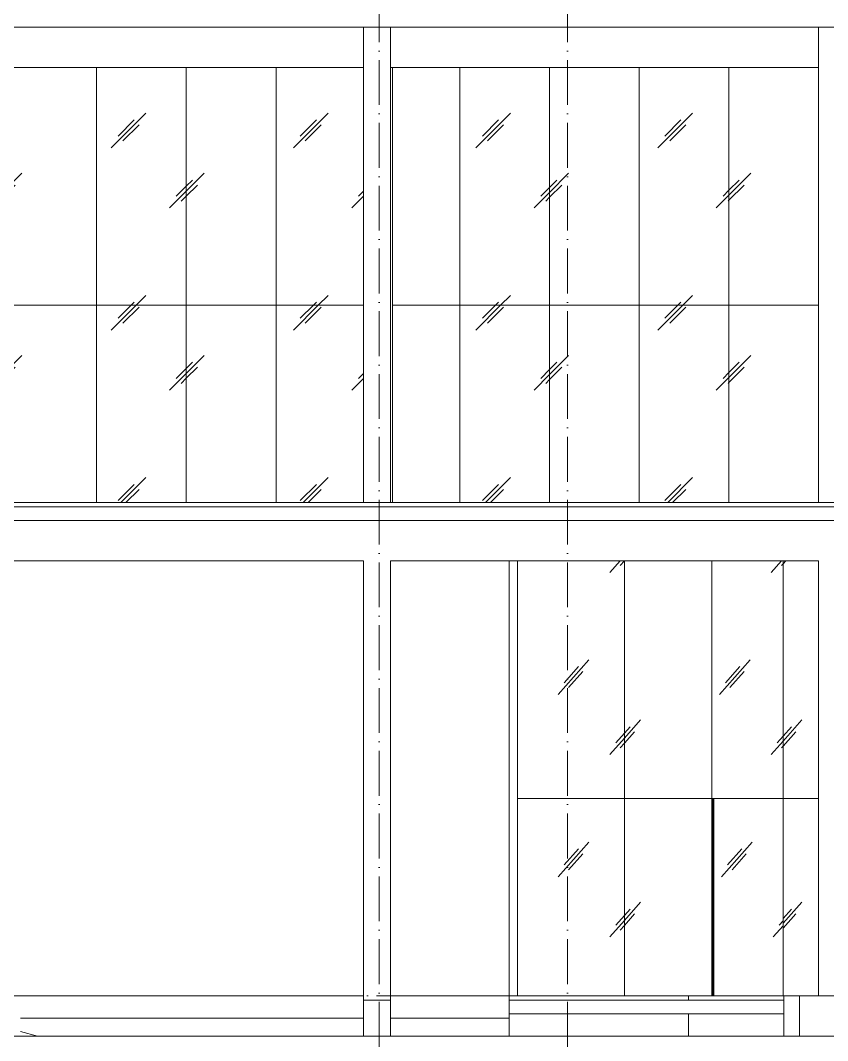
# Model space of a CAD drawing. Header units: millimetres. Extents: x -8482 to 130249, y -7482 to 93550.
# Drawn here: x 2350 to 11350, y -500 to 10875 of the extents above; entities that cross this region are included whole.
import ezdxf

# ---------------------------------------------------------------- set-up
doc = ezdxf.new("R2010")
doc.units = ezdxf.units.MM
doc.linetypes.add('Grid Line', pattern=[14, 10, -2, 0, -2])
for name, color, linetype, lineweight in [('A-DOOR', 31, 'Continuous', 5), ('A-FLOR', 2, 'Continuous', 9), ('CUA', 31, 'Continuous', 9), ('KINH', 152, 'Continuous', 5), ('NET CAT', 3, 'Continuous', 5), ('NET CATConcrete', 3, 'Continuous', 5), ('NET-THAY', 2, 'Continuous', 9), ('TRUC', 225, 'Continuous', 5)]:
    doc.layers.add(name, color=color, linetype=linetype, lineweight=lineweight)
pattern_1 = [(45, (19748.1, 1401.6), (0, 2032), [253.6, -2620.09]), (45, (19693, 1456.7), (0, 2032), [253.6, -2620.09]), (45, (19617, 1325.7), (0, 2032), [546.2, -2327.48]), (45, (18366.3, 2763), (0, 2032), [253.6, -2620.09]), (45, (18311.2, 2818.2), (0, 2032), [253.6, -2620.09]), (45, (18235.3, 2687.1), (0, 2032), [546.2, -2327.48])]
pattern_2 = [(48.482, (67823.8, 1401.6), (0.009, 2032), [239.49, -2474.366]), (48.482, (67775, 1456.7), (0.009, 2032), [239.49, -2474.366]), (48.482, (67707.8, 1325.7), (0.009, 2032), [515.823, -2198.03]), (48.482, (66600.5, 2763), (0.009, 2032), [239.49, -2474.366]), (48.482, (66551.7, 2818.2), (0.009, 2032), [239.49, -2474.366]), (48.482, (66484.5, 2687.1), (0.009, 2032), [515.823, -2198.03])]

# ---------------------------------------------------------------- blocks, each defined once
blk = doc.blocks.new('ALC1807-ASCENT PLAZA-TANG HAM_rvt-1-MẶT ĐỨNG TRỤC A-Q')
at = {"layer": 'A-FLOR', "color": 7}
blk.add_line((2541, -450), (2350, -399), dxfattribs=at)
at = {"layer": 'NET-THAY', "color": 7}
for p, q in [((6175, 0), (2350, 0)), ((7800, 0), (6475, 0)), ((7800, 0), (7800, -50)), ((7800, -200), (7800, -250)), ((2350, -250), (6175, -250)), ((6475, -250), (7800, -250)), ((7800, -250), (7800, -384))]:
    blk.add_line(p, q, dxfattribs=at)
blk = doc.blocks.new('System Panel - Glazed-V73-MẶT ĐỨNG TRỤC A-Q')
at = {"layer": 'KINH'}
h = blk.add_hatch(dxfattribs=at)
h.set_pattern_fill('FP_6', color=256, style=0, pattern_type=2)
h.set_pattern_definition(pattern_1)
h.paths.add_polyline_path([(10250, 5500), (11250, 5500), (11250, 7700), (10250, 7700)], flags=0)
at = {"layer": 'KINH', "color": 10}
for p, q in [((11250, 7700), (10250, 7700)), ((10250, 7700), (10250, 5500))]:
    blk.add_line(p, q, dxfattribs=at)
blk = doc.blocks.new('System Panel - Glazed-V74-MẶT ĐỨNG TRỤC A-Q')
at = {"layer": 'KINH'}
h = blk.add_hatch(dxfattribs=at)
h.set_pattern_fill('FP_6', color=256, style=0, pattern_type=2)
h.set_pattern_definition(pattern_1)
h.paths.add_polyline_path([(10250, 5500), (10250, 7700), (9250, 7700), (9250, 5500)], flags=0)
at = {"layer": 'KINH', "color": 10}
for p, q in [((10250, 7700), (9250, 7700)), ((9250, 7700), (9250, 5500)), ((10250, 5500), (10250, 7700))]:
    blk.add_line(p, q, dxfattribs=at)
blk = doc.blocks.new('System Panel - Glazed-V75-MẶT ĐỨNG TRỤC A-Q')
at = {"layer": 'KINH'}
h = blk.add_hatch(dxfattribs=at)
h.set_pattern_fill('FP_6', color=256, style=0, pattern_type=2)
h.set_pattern_definition(pattern_1)
h.paths.add_polyline_path([(9250, 5500), (9250, 7700), (8250, 7700), (8250, 5500)], flags=0)
at = {"layer": 'KINH', "color": 10}
for p, q in [((9250, 7700), (8250, 7700)), ((8250, 7700), (8250, 5500)), ((9250, 5500), (9250, 7700))]:
    blk.add_line(p, q, dxfattribs=at)
blk = doc.blocks.new('System Panel - Glazed-V76-MẶT ĐỨNG TRỤC A-Q')
at = {"layer": 'KINH'}
h = blk.add_hatch(dxfattribs=at)
h.set_pattern_fill('FP_6', color=256, style=0, pattern_type=2)
h.set_pattern_definition(pattern_1)
h.paths.add_polyline_path([(8250, 5500), (8250, 7700), (7250, 7700), (7250, 5500)], flags=0)
at = {"layer": 'KINH', "color": 10}
for p, q in [((8250, 7700), (7250, 7700)), ((7250, 7700), (7250, 5500)), ((8250, 5500), (8250, 7700))]:
    blk.add_line(p, q, dxfattribs=at)
blk = doc.blocks.new('System Panel - Glazed-616560-MẶT ĐỨNG TRỤC A-Q')
at = {"layer": 'KINH', "color": 10}
for p, q in [((7250, 7700), (6500, 7700)), ((6500, 7700), (6500, 5500)), ((7250, 5500), (7250, 7700))]:
    blk.add_line(p, q, dxfattribs=at)
blk = doc.blocks.new('System Panel - Glazed-V77-MẶT ĐỨNG TRỤC A-Q')
at = {"layer": 'KINH'}
h = blk.add_hatch(dxfattribs=at)
h.set_pattern_fill('FP_6', color=256, style=0, pattern_type=2)
h.set_pattern_definition(pattern_1)
h.paths.add_polyline_path([(6175, 5500), (6175, 7700), (5200, 7700), (5200, 5500)], flags=0)
at = {"layer": 'KINH', "color": 10}
for p, q in [((6175, 7700), (5200, 7700)), ((5200, 7700), (5200, 5500))]:
    blk.add_line(p, q, dxfattribs=at)
blk = doc.blocks.new('System Panel - Glazed-V78-MẶT ĐỨNG TRỤC A-Q')
at = {"layer": 'KINH'}
h = blk.add_hatch(dxfattribs=at)
h.set_pattern_fill('FP_6', color=256, style=0, pattern_type=2)
h.set_pattern_definition(pattern_1)
h.paths.add_polyline_path([(5200, 5500), (5200, 7700), (4200, 7700), (4200, 5500)], flags=0)
at = {"layer": 'KINH', "color": 10}
for p, q in [((5200, 7700), (4200, 7700)), ((4200, 7700), (4200, 5500)), ((5200, 5500), (5200, 7700))]:
    blk.add_line(p, q, dxfattribs=at)
blk = doc.blocks.new('System Panel - Glazed-V79-MẶT ĐỨNG TRỤC A-Q')
at = {"layer": 'KINH'}
h = blk.add_hatch(dxfattribs=at)
h.set_pattern_fill('FP_6', color=256, style=0, pattern_type=2)
h.set_pattern_definition(pattern_1)
h.paths.add_polyline_path([(4200, 5500), (4200, 7700), (3200, 7700), (3200, 5500)], flags=0)
at = {"layer": 'KINH', "color": 10}
for p, q in [((4200, 7700), (3200, 7700)), ((3200, 7700), (3200, 5500)), ((4200, 5500), (4200, 7700))]:
    blk.add_line(p, q, dxfattribs=at)
blk = doc.blocks.new('System Panel - Glazed-V80-MẶT ĐỨNG TRỤC A-Q')
at = {"layer": 'KINH'}
h = blk.add_hatch(dxfattribs=at)
h.set_pattern_fill('FP_6', color=256, style=0, pattern_type=2)
h.set_pattern_definition(pattern_1)
h.paths.add_polyline_path([(3200, 5500), (3200, 7700), (2200, 7700), (2200, 5500)], flags=0)
at = {"layer": 'KINH', "color": 10}
for p, q in [((3200, 7700), (2200, 7700)), ((2200, 7700), (2200, 5500)), ((3200, 5500), (3200, 7700))]:
    blk.add_line(p, q, dxfattribs=at)
blk = doc.blocks.new('System Panel - Glazed-V82-MẶT ĐỨNG TRỤC A-Q')
at = {"layer": 'KINH'}
h = blk.add_hatch(dxfattribs=at)
h.set_pattern_fill('FP_6', color=256, style=0, pattern_type=2)
h.set_pattern_definition(pattern_1)
h.paths.add_polyline_path([(6175, 7700), (6175, 10350), (5200, 10350), (5200, 7700), (6150, 7700)], flags=0)
at = {"layer": 'KINH', "color": 10}
for p, q in [((5200, 10350), (5200, 7700)), ((5200, 7700), (6175, 7700))]:
    blk.add_line(p, q, dxfattribs=at)
blk = doc.blocks.new('System Panel - Glazed-V83-MẶT ĐỨNG TRỤC A-Q')
at = {"layer": 'KINH'}
h = blk.add_hatch(dxfattribs=at)
h.set_pattern_fill('FP_6', color=256, style=0, pattern_type=2)
h.set_pattern_definition(pattern_1)
h.paths.add_polyline_path([(5200, 7700), (5200, 10350), (4200, 10350), (4200, 7700)], flags=0)
at = {"layer": 'KINH', "color": 10}
for p, q in [((4200, 10350), (4200, 7700)), ((5200, 7700), (5200, 10350)), ((4200, 7700), (5200, 7700))]:
    blk.add_line(p, q, dxfattribs=at)
blk = doc.blocks.new('System Panel - Glazed-V84-MẶT ĐỨNG TRỤC A-Q')
at = {"layer": 'KINH'}
h = blk.add_hatch(dxfattribs=at)
h.set_pattern_fill('FP_6', color=256, style=0, pattern_type=2)
h.set_pattern_definition(pattern_1)
h.paths.add_polyline_path([(4200, 7700), (4200, 10350), (3200, 10350), (3200, 7700)], flags=0)
at = {"layer": 'KINH', "color": 10}
for p, q in [((3200, 10350), (3200, 7700)), ((4200, 7700), (4200, 10350)), ((3200, 7700), (4200, 7700))]:
    blk.add_line(p, q, dxfattribs=at)
blk = doc.blocks.new('System Panel - Glazed-V85-MẶT ĐỨNG TRỤC A-Q')
at = {"layer": 'KINH'}
h = blk.add_hatch(dxfattribs=at)
h.set_pattern_fill('FP_6', color=256, style=0, pattern_type=2)
h.set_pattern_definition(pattern_1)
h.paths.add_polyline_path([(3200, 7700), (3200, 10350), (2200, 10350), (2200, 7700)], flags=0)
at = {"layer": 'KINH', "color": 10}
for p, q in [((2200, 10350), (2200, 7700)), ((3200, 7700), (3200, 10350)), ((2200, 7700), (3200, 7700))]:
    blk.add_line(p, q, dxfattribs=at)
blk = doc.blocks.new('System Panel - Glazed-V87-MẶT ĐỨNG TRỤC A-Q')
at = {"layer": 'KINH'}
h = blk.add_hatch(dxfattribs=at)
h.set_pattern_fill('FP_6', color=256, style=0, pattern_type=2)
h.set_pattern_definition(pattern_1)
h.paths.add_polyline_path([(11250, 7700), (11250, 10350), (10250, 10350), (10250, 7700), (11109, 7700)], flags=0)
at = {"layer": 'KINH', "color": 10}
for p, q in [((10250, 10350), (10250, 7700)), ((10250, 7700), (11250, 7700))]:
    blk.add_line(p, q, dxfattribs=at)
blk = doc.blocks.new('System Panel - Glazed-V88-MẶT ĐỨNG TRỤC A-Q')
at = {"layer": 'KINH'}
h = blk.add_hatch(dxfattribs=at)
h.set_pattern_fill('FP_6', color=256, style=0, pattern_type=2)
h.set_pattern_definition(pattern_1)
h.paths.add_polyline_path([(10250, 7700), (10250, 10350), (9250, 10350), (9250, 7700)], flags=0)
at = {"layer": 'KINH', "color": 10}
for p, q in [((9250, 10350), (9250, 7700)), ((10250, 7700), (10250, 10350)), ((9250, 7700), (10250, 7700))]:
    blk.add_line(p, q, dxfattribs=at)
blk = doc.blocks.new('System Panel - Glazed-V89-MẶT ĐỨNG TRỤC A-Q')
at = {"layer": 'KINH'}
h = blk.add_hatch(dxfattribs=at)
h.set_pattern_fill('FP_6', color=256, style=0, pattern_type=2)
h.set_pattern_definition(pattern_1)
h.paths.add_polyline_path([(9250, 7700), (9250, 10350), (8250, 10350), (8250, 7700)], flags=0)
at = {"layer": 'KINH', "color": 10}
for p, q in [((8250, 10350), (8250, 7700)), ((9250, 7700), (9250, 10350)), ((8250, 7700), (9250, 7700))]:
    blk.add_line(p, q, dxfattribs=at)
blk = doc.blocks.new('System Panel - Glazed-V90-MẶT ĐỨNG TRỤC A-Q')
at = {"layer": 'KINH'}
h = blk.add_hatch(dxfattribs=at)
h.set_pattern_fill('FP_6', color=256, style=0, pattern_type=2)
h.set_pattern_definition(pattern_1)
h.paths.add_polyline_path([(8250, 7700), (8250, 10350), (7250, 10350), (7250, 7700)], flags=0)
at = {"layer": 'KINH', "color": 10}
for p, q in [((7250, 10350), (7250, 7700)), ((8250, 7700), (8250, 10350)), ((7250, 7700), (8250, 7700))]:
    blk.add_line(p, q, dxfattribs=at)
blk = doc.blocks.new('System Panel - Glazed-616561-MẶT ĐỨNG TRỤC A-Q')
at = {"layer": 'KINH', "color": 10}
for p, q in [((6500, 10350), (6500, 7700)), ((7250, 7700), (7250, 10350)), ((6500, 7700), (7250, 7700))]:
    blk.add_line(p, q, dxfattribs=at)
blk = doc.blocks.new('System Panel - Glazed-584334-MẶT ĐỨNG TRỤC A-Q')
at = {"layer": 'KINH'}
h = blk.add_hatch(dxfattribs=at)
h.set_pattern_fill('FP_13', color=256, style=0, pattern_type=2)
h.set_pattern_definition(pattern_2)
h.paths.add_polyline_path([(10854, 0), (11250, 0), (11250, 2200), (10854, 2200), (10854, 1880)], flags=0)
at = {"layer": 'KINH', "color": 10}
for p, q in [((11250, 2200), (10854, 2200)), ((10854, 2200), (10854, 0)), ((10854, 0), (10862, 0))]:
    blk.add_line(p, q, dxfattribs=at)
blk = doc.blocks.new('M_Door-Curtain-Wall-Single-Glass - M_Door-Curtain-Wall-Single-Glass-587542-MẶT ĐỨNG TRỤC A-Q')
at = {"layer": 'CUA', "lineweight": 5}
h = blk.add_hatch(dxfattribs=at)
h.set_pattern_fill('FP_14', color=256, style=0, pattern_type=2)
h.set_pattern_definition([(48.482, (67847.4, 1401.6), (0.009, 2032), [239.49, -2474.366]), (48.482, (67798.6, 1456.7), (0.009, 2032), [239.49, -2474.366]), (48.482, (67731.4, 1325.7), (0.009, 2032), [515.82, -2198.03]), (48.482, (66624.2, 2763), (0.009, 2032), [239.49, -2474.366]), (48.482, (66575.3, 2818.2), (0.009, 2032), [239.49, -2474.366]), (48.482, (66508.2, 2687.1), (0.009, 2032), [515.82, -2198.03])])
h.paths.add_polyline_path([(10081, 0), (10854, 0), (10854, 2200), (10081, 2200), (10081, 1880)], flags=0)
at = {"layer": 'A-DOOR', "color": 10}
for p, q in [((10081, 0), (10081, 2200)), ((10854, 0), (10081, 0))]:
    blk.add_line(p, q, dxfattribs=at)
blk = doc.blocks.new('System Panel - Glazed-397408-MẶT ĐỨNG TRỤC A-Q')
at = {"layer": 'KINH'}
h = blk.add_hatch(dxfattribs=at)
h.set_pattern_fill('FP_13', color=256, style=0, pattern_type=2)
h.set_pattern_definition(pattern_2)
h.paths.add_polyline_path([(10058, 0), (10058, 2200), (9084, 2200), (9084, 0)], flags=0)
h = blk.add_hatch(dxfattribs=at)
h.set_pattern_fill('FP_15', color=256, style=0, pattern_type=2)
h.set_pattern_definition([(65.059, (-37444, 1401.56), (-0.013, 2032), [197.76, -2043.235]), (65.059, (-37469.6, 1456.7), (-0.013, 2032), [197.76, -2043.235]), (65.059, (-37504.9, 1325.7), (-0.013, 2032), [425.947, -1815.05]), (65.059, (-38086.6, 2763), (-0.013, 2032), [197.76, -2043.235]), (65.059, (-38112.2, 2818.2), (-0.013, 2032), [197.76, -2043.235]), (65.059, (-38147.5, 2687.1), (-0.013, 2032), [425.947, -1815.05])])
h.paths.add_polyline_path([(10058, 0), (10069, 0), (10069, 2200), (10058, 2200), (10058, 1880)], flags=0)
at = {"layer": 'KINH', "color": 10}
for p, q in [((10058, 2200), (9084, 2200)), ((9084, 2200), (9084, 0)), ((10058, 0), (10058, 2200)), ((10069, 2200), (10069, 0)), ((9084, 0), (10058, 0)), ((10069, 0), (10058, 0))]:
    blk.add_line(p, q, dxfattribs=at)
blk = doc.blocks.new('System Panel - Glazed-617959-MẶT ĐỨNG TRỤC A-Q')
at = {"layer": 'KINH'}
h = blk.add_hatch(dxfattribs=at)
h.set_pattern_fill('FP_13', color=256, style=0, pattern_type=2)
h.set_pattern_definition(pattern_2)
h.paths.add_polyline_path([(7894, 0), (9084, 0), (9084, 2200), (7894, 2200), (7894, 1880)], flags=0)
at = {"layer": 'KINH', "color": 10}
for p, q in [((9084, 2200), (7894, 2200)), ((7894, 2200), (7894, 0)), ((9084, 0), (9084, 2200)), ((7894, 0), (9084, 0))]:
    blk.add_line(p, q, dxfattribs=at)
blk = doc.blocks.new('System Panel - Glazed-584337-MẶT ĐỨNG TRỤC A-Q')
at = {"layer": 'KINH'}
h = blk.add_hatch(dxfattribs=at)
h.set_pattern_fill('FP_13', color=256, style=0, pattern_type=2)
h.set_pattern_definition(pattern_2)
h.paths.add_polyline_path([(11109, 2200), (11250, 2200), (11250, 4850), (10854, 4850), (10854, 2200)], flags=0)
at = {"layer": 'KINH', "color": 10}
for p, q in [((10854, 4850), (10854, 2200)), ((10854, 2200), (11250, 2200))]:
    blk.add_line(p, q, dxfattribs=at)
blk = doc.blocks.new('System Panel - Glazed-V255-MẶT ĐỨNG TRỤC A-Q')
at = {"layer": 'KINH'}
h = blk.add_hatch(dxfattribs=at)
h.set_pattern_fill('FP_13', color=256, style=0, pattern_type=2)
h.set_pattern_definition(pattern_2)
h.paths.add_polyline_path([(10058, 2200), (10854, 2200), (10854, 4850), (10058, 4850), (10058, 4811)], flags=0)
at = {"layer": 'KINH', "color": 10}
for p, q in [((10058, 4850), (10058, 2200)), ((10854, 2200), (10854, 4850)), ((10058, 2200), (10854, 2200))]:
    blk.add_line(p, q, dxfattribs=at)
blk = doc.blocks.new('System Panel - Glazed-587544-MẶT ĐỨNG TRỤC A-Q')
at = {"layer": 'KINH'}
h = blk.add_hatch(dxfattribs=at)
h.set_pattern_fill('FP_13', color=256, style=0, pattern_type=2)
h.set_pattern_definition(pattern_2)
h.paths.add_polyline_path([(10058, 2200), (10058, 4850), (9084, 4850), (9084, 2200)], flags=0)
at = {"layer": 'KINH', "color": 10}
for p, q in [((9084, 4850), (9084, 2200)), ((10058, 2200), (10058, 4850)), ((9084, 2200), (10058, 2200))]:
    blk.add_line(p, q, dxfattribs=at)
blk = doc.blocks.new('System Panel - Glazed-617961-MẶT ĐỨNG TRỤC A-Q')
at = {"layer": 'KINH'}
h = blk.add_hatch(dxfattribs=at)
h.set_pattern_fill('FP_13', color=256, style=0, pattern_type=2)
h.set_pattern_definition(pattern_2)
h.paths.add_polyline_path([(7894, 2200), (9084, 2200), (9084, 4850), (7894, 4850), (7894, 4811)], flags=0)
at = {"layer": 'KINH', "color": 10}
for p, q in [((7894, 4850), (7894, 2200)), ((9084, 2200), (9084, 4850)), ((7894, 2200), (9084, 2200))]:
    blk.add_line(p, q, dxfattribs=at)
blk = doc.blocks.new('ALC1807-ASCENT PLAZA-TANG 1_2_rvt-1-MẶT ĐỨNG TRỤC A-Q')
at = {"layer": 'NET-THAY', "color": 7}
for p, q in [((1, 5500), (14825, 5500)), ((14825, 5450), (1, 5450)), ((-8382, -450), (51618, -450))]:
    blk.add_line(p, q, dxfattribs=at)
at = {"layer": 'NET-THAY', "color": 250, "lineweight": 15}
for p, q in [((10069, 0), (10081, 0)), ((10862, 0), (10862, -450)), ((10862, 0), (10868, 0)), ((11037, 0), (10868, 0)), ((12287, 0), (11037, 0)), ((11037, 0), (11037, -450)), ((11037, -450), (11037, 0))]:
    blk.add_line(p, q, dxfattribs=at)
at = {"color": 250, "lineweight": 15}
for name in ['System Panel - Glazed-V85-MẶT ĐỨNG TRỤC A-Q', 'System Panel - Glazed-V84-MẶT ĐỨNG TRỤC A-Q', 'System Panel - Glazed-V83-MẶT ĐỨNG TRỤC A-Q', 'System Panel - Glazed-V82-MẶT ĐỨNG TRỤC A-Q', 'System Panel - Glazed-616561-MẶT ĐỨNG TRỤC A-Q', 'System Panel - Glazed-V90-MẶT ĐỨNG TRỤC A-Q', 'System Panel - Glazed-V89-MẶT ĐỨNG TRỤC A-Q', 'System Panel - Glazed-V88-MẶT ĐỨNG TRỤC A-Q', 'System Panel - Glazed-V87-MẶT ĐỨNG TRỤC A-Q', 'System Panel - Glazed-V80-MẶT ĐỨNG TRỤC A-Q', 'System Panel - Glazed-V79-MẶT ĐỨNG TRỤC A-Q', 'System Panel - Glazed-V78-MẶT ĐỨNG TRỤC A-Q', 'System Panel - Glazed-V77-MẶT ĐỨNG TRỤC A-Q', 'System Panel - Glazed-616560-MẶT ĐỨNG TRỤC A-Q', 'System Panel - Glazed-V76-MẶT ĐỨNG TRỤC A-Q', 'System Panel - Glazed-V75-MẶT ĐỨNG TRỤC A-Q', 'System Panel - Glazed-V74-MẶT ĐỨNG TRỤC A-Q', 'System Panel - Glazed-V73-MẶT ĐỨNG TRỤC A-Q', 'System Panel - Glazed-617961-MẶT ĐỨNG TRỤC A-Q', 'System Panel - Glazed-587544-MẶT ĐỨNG TRỤC A-Q', 'System Panel - Glazed-V255-MẶT ĐỨNG TRỤC A-Q', 'System Panel - Glazed-584337-MẶT ĐỨNG TRỤC A-Q', 'System Panel - Glazed-617959-MẶT ĐỨNG TRỤC A-Q', 'System Panel - Glazed-397408-MẶT ĐỨNG TRỤC A-Q', 'M_Door-Curtain-Wall-Single-Glass - M_Door-Curtain-Wall-Single-Glass-587542-MẶT ĐỨNG TRỤC A-Q', 'System Panel - Glazed-584334-MẶT ĐỨNG TRỤC A-Q']:
    blk.add_blockref(name, (0, 0), dxfattribs=at)

msp = doc.modelspace()

# ---------------------------------------------------------------- linework, layer by layer
at = {"layer": 'NET CAT'}
for p, q in [((6174.9, 10800), (6474.9, 10800)), ((6174.9, 10800), (6174.9, 5500)), ((6474.9, 5500), (6474.9, 10800)), ((11249.9, 10800), (11599.9, 10800)), ((11249.9, 10800), (11249.9, 5500)), ((6174.9, 5300), (6474.9, 5300)), ((11249.9, 5300), (11599.9, 5300)), ((6174.9, 4850), (6174.9, -50)), ((6474.9, -50), (6474.9, 4850)), ((7799.9, 4850), (7799.9, 0)), ((11249.9, 4850), (11249.9, 0)), ((6474.9, -50), (6174.9, -50)), ((6174.9, -50), (6174.9, -450)), ((6474.9, -50), (6174.9, -50)), ((6474.9, -450), (6474.9, -50)), ((9799.9, -50), (9799.9, 0)), ((9799.9, -450), (9799.9, -200)), ((7799.9, -384.3), (7799.9, -450))]:
    msp.add_line(p, q, dxfattribs=at)
msp.add_lwpolyline([(-8381.6, -450), (51618.4, -450)], dxfattribs=at)
at = {"layer": 'NET CATConcrete'}
for p, q in [((6149.9, 10800), (299.9, 10800)), ((6174.9, 10800), (6149.9, 10800)), ((6174.9, 10800), (6174.9, 10350)), ((6499.9, 10800), (6474.9, 10800)), ((6474.9, 10800), (6474.9, 10350)), ((11249.9, 10800), (6499.9, 10800)), ((11249.9, 10350), (11249.9, 10800)), ((299.9, 10350), (6149.9, 10350)), ((6149.9, 10350), (6174.9, 10350)), ((6474.9, 10350), (6499.9, 10350)), ((6499.9, 10350), (11249.9, 10350)), ((299.9, 5300), (6174.9, 5300)), ((11249.9, 5300), (6474.9, 5300)), ((299.9, 4850), (6174.9, 4850)), ((6474.9, 4850), (11249.9, 4850))]:
    msp.add_line(p, q, dxfattribs=at)
at = {"layer": 'NET-THAY'}
for p, q in [((14823.7, 10800), (-0.1, 10800)), ((20337.8, 5300), (-0.1, 5300)), ((7799.9, -50), (10862.1, -50)), ((7799.9, -50), (7799.9, -200)), ((10862.1, -200), (7799.9, -200))]:
    msp.add_line(p, q, dxfattribs=at)
at = {"layer": 'TRUC', "linetype": 'Grid Line', "ltscale": 50}
for p, q in [((6349.9, -6170.4), (6349.9, 93540.4)), ((8449.9, -6170.4), (8449.9, 93540.4)), ((-8381.6, 5500), (51521, 5500)), ((-8381.6, 0), (51521, 0))]:
    msp.add_line(p, q, dxfattribs=at)

# ---------------------------------------------------------------- block references
at = {"lineweight": 5}
for name in ['ALC1807-ASCENT PLAZA-TANG 1_2_rvt-1-MẶT ĐỨNG TRỤC A-Q', 'ALC1807-ASCENT PLAZA-TANG HAM_rvt-1-MẶT ĐỨNG TRỤC A-Q']:
    msp.add_blockref(name, (0, 0), dxfattribs=at)

doc.saveas('drawing.dxf')
